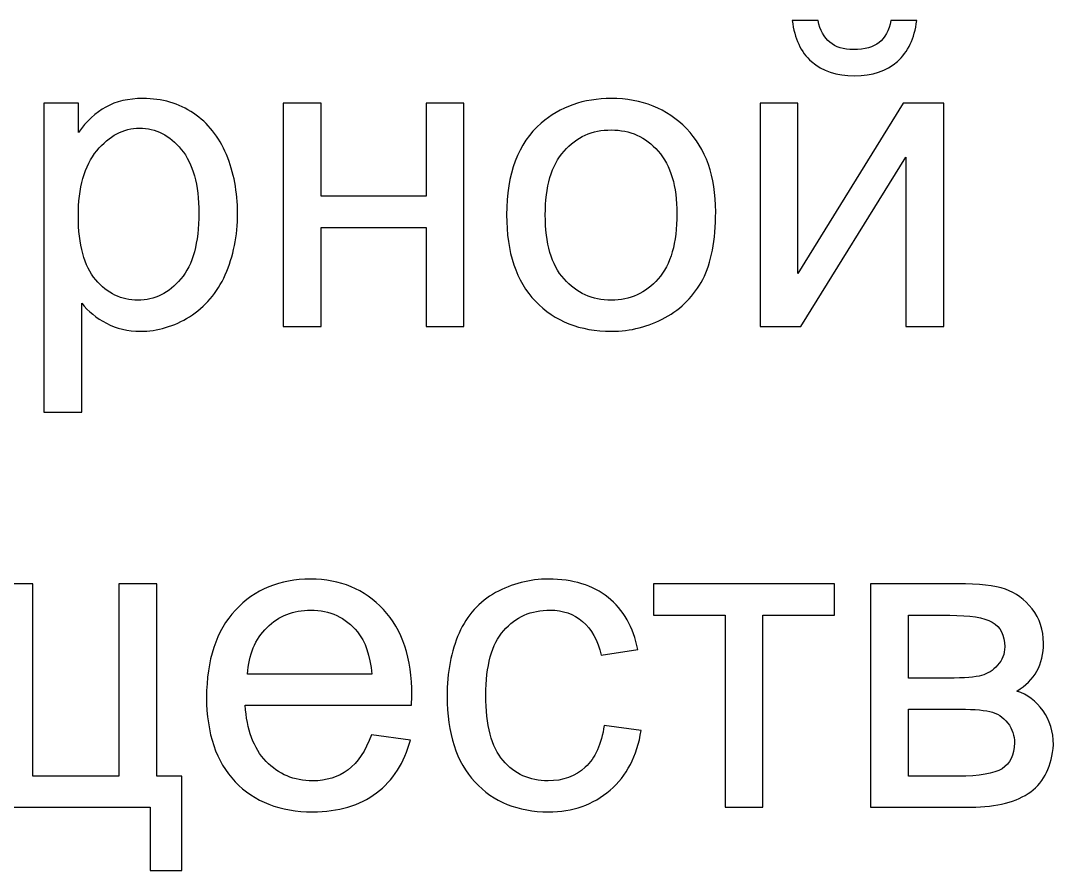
# Model space of a CAD drawing. Header units: millimetres. Extents: x 401 to 1796, y 156 to 1707.
# Drawn here: x 1648.3 to 1709.3, y 571.5 to 621.7 of the extents above; entities that cross this region are included whole.
import ezdxf

# ---------------------------------------------------------------- set-up
doc = ezdxf.new("R2010")
doc.units = ezdxf.units.MM
doc.header["$MEASUREMENT"] = 0
doc.layers.add('layer 1', color=7, linetype='Continuous')

msp = doc.modelspace()

# ---------------------------------------------------------------- linework, layer by layer
at = {"layer": 'layer 1', "color": 250}
for points, knots in [([(1699.6641, 621.6559), (1699.6641, 621.6559), (1701.1881, 621.6559), (1701.1881, 621.6559), (1701.1881, 621.6559), (1701.0653, 620.6103), (1700.6843, 619.8059), (1700.0493, 619.2471), (1700.0493, 619.2471), (1699.4143, 618.6841), (1698.5719, 618.4047), (1697.5178, 618.4047), (1697.5178, 618.4047), (1696.4595, 618.4047), (1695.6128, 618.6841), (1694.982, 619.2387), (1694.982, 619.2387), (1694.3513, 619.7975), (1693.9703, 620.6018), (1693.8475, 621.6559), (1693.8475, 621.6559), (1693.8475, 621.6559), (1695.3715, 621.6559), (1695.3715, 621.6559), (1695.3715, 621.6559), (1695.4858, 621.0844), (1695.7186, 620.6568), (1696.0615, 620.3774), (1696.0615, 620.3774), (1696.4044, 620.0938), (1696.8701, 619.9541), (1697.4501, 619.9541), (1697.4501, 619.9541), (1698.1232, 619.9541), (1698.6312, 620.0896), (1698.9741, 620.3647), (1698.9741, 620.3647), (1699.317, 620.6357), (1699.5498, 621.0675), (1699.6641, 621.6559)], [0, 0, 0, 0, 0.0909091, 0.0909091, 0.0909091, 0.0909091, 0.1818182, 0.1818182, 0.1818182, 0.1818182, 0.2727273, 0.2727273, 0.2727273, 0.2727273, 0.3636364, 0.3636364, 0.3636364, 0.3636364, 0.4545455, 0.4545455, 0.4545455, 0.4545455, 0.5454545, 0.5454545, 0.5454545, 0.5454545, 0.6363636, 0.6363636, 0.6363636, 0.6363636, 0.7272727, 0.7272727, 0.7272727, 0.7272727, 0.8181818, 0.8181818, 0.8181818, 0.8181818, 1, 1, 1, 1]), ([(1649.6643, 598.5419), (1649.6643, 598.5419), (1649.6643, 616.7791), (1649.6643, 616.7791), (1649.6643, 616.7791), (1649.6643, 616.7791), (1651.6963, 616.7791), (1651.6963, 616.7791), (1651.6963, 616.7791), (1651.6963, 616.7791), (1651.6963, 615.0477), (1651.6963, 615.0477), (1651.6963, 615.0477), (1652.1747, 615.7165), (1652.7165, 616.2203), (1653.3219, 616.5547), (1653.3219, 616.5547), (1653.923, 616.8892), (1654.6554, 617.0585), (1655.5148, 617.0585), (1655.5148, 617.0585), (1656.6408, 617.0585), (1657.6314, 616.7706), (1658.4908, 616.1907), (1658.4908, 616.1907), (1659.3502, 615.6149), (1659.9979, 614.7979), (1660.4381, 613.748), (1660.4381, 613.748), (1660.8742, 612.6939), (1661.0943, 611.5425), (1661.0943, 610.2852), (1661.0943, 610.2852), (1661.0943, 608.9432), (1660.853, 607.7325), (1660.3704, 606.653), (1660.3704, 606.653), (1659.8878, 605.5777), (1659.1851, 604.7522), (1658.2622, 604.1765), (1658.2622, 604.1765), (1657.3436, 603.605), (1656.3741, 603.3171), (1655.3581, 603.3171), (1655.3581, 603.3171), (1654.6131, 603.3171), (1653.9442, 603.4737), (1653.3558, 603.787), (1653.3558, 603.787), (1652.7631, 604.1003), (1652.2805, 604.494), (1651.8995, 604.9723), (1651.8995, 604.9723), (1651.8995, 604.9723), (1651.8995, 598.5419), (1651.8995, 598.5419), (1651.8995, 598.5419), (1651.8995, 598.5419), (1649.6643, 598.5419), (1649.6643, 598.5419)], [0, 0, 0, 0, 0.0625, 0.0625, 0.0625, 0.0625, 0.125, 0.125, 0.125, 0.125, 0.1875, 0.1875, 0.1875, 0.1875, 0.25, 0.25, 0.25, 0.25, 0.3125, 0.3125, 0.3125, 0.3125, 0.375, 0.375, 0.375, 0.375, 0.4375, 0.4375, 0.4375, 0.4375, 0.5, 0.5, 0.5, 0.5, 0.5625, 0.5625, 0.5625, 0.5625, 0.625, 0.625, 0.625, 0.625, 0.6875, 0.6875, 0.6875, 0.6875, 0.75, 0.75, 0.75, 0.75, 0.8125, 0.8125, 0.8125, 0.8125, 0.875, 0.875, 0.875, 0.875, 1, 1, 1, 1]), ([(1676.9777, 610.1878), (1676.9777, 612.622), (1677.655, 614.4254), (1679.0139, 615.598), (1679.0139, 615.598), (1680.1442, 616.5717), (1681.5285, 617.0585), (1683.1584, 617.0585), (1683.1584, 617.0585), (1684.966, 617.0585), (1686.4477, 616.4658), (1687.5991, 615.2805), (1687.5991, 615.2805), (1688.7464, 614.0994), (1689.3221, 612.4611), (1689.3221, 610.3741), (1689.3221, 610.3741), (1689.3221, 608.6807), (1689.0681, 607.3515), (1688.5601, 606.382), (1688.5601, 606.382), (1688.0521, 605.4126), (1687.3113, 604.6591), (1686.3376, 604.1214), (1686.3376, 604.1214), (1685.3682, 603.5838), (1684.3056, 603.3171), (1683.1584, 603.3171), (1683.1584, 603.3171), (1681.3126, 603.3171), (1679.8225, 603.9055), (1678.6837, 605.0866), (1678.6837, 605.0866), (1677.545, 606.2677), (1676.9777, 607.9695), (1676.9777, 610.1878)], [0, 0, 0, 0, 0.1, 0.1, 0.1, 0.1, 0.2, 0.2, 0.2, 0.2, 0.3, 0.3, 0.3, 0.3, 0.4, 0.4, 0.4, 0.4, 0.5, 0.5, 0.5, 0.5, 0.6, 0.6, 0.6, 0.6, 0.7, 0.7, 0.7, 0.7, 0.8, 0.8, 0.8, 0.8, 1, 1, 1, 1]), ([(1663.7909, 616.7791), (1663.7909, 616.7791), (1666.0261, 616.7791), (1666.0261, 616.7791), (1666.0261, 616.7791), (1666.0261, 616.7791), (1666.0261, 611.2927), (1666.0261, 611.2927), (1666.0261, 611.2927), (1666.0261, 611.2927), (1672.2237, 611.2927), (1672.2237, 611.2927), (1672.2237, 611.2927), (1672.2237, 611.2927), (1672.2237, 616.7791), (1672.2237, 616.7791), (1672.2237, 616.7791), (1672.2237, 616.7791), (1674.4589, 616.7791), (1674.4589, 616.7791), (1674.4589, 616.7791), (1674.4589, 616.7791), (1674.4589, 603.5965), (1674.4589, 603.5965), (1674.4589, 603.5965), (1674.4589, 603.5965), (1672.2237, 603.5965), (1672.2237, 603.5965), (1672.2237, 603.5965), (1672.2237, 603.5965), (1672.2237, 609.4385), (1672.2237, 609.4385), (1672.2237, 609.4385), (1672.2237, 609.4385), (1666.0261, 609.4385), (1666.0261, 609.4385), (1666.0261, 609.4385), (1666.0261, 609.4385), (1666.0261, 603.5965), (1666.0261, 603.5965), (1666.0261, 603.5965), (1666.0261, 603.5965), (1663.7909, 603.5965), (1663.7909, 603.5965), (1663.7909, 603.5965), (1663.7909, 603.5965), (1663.7909, 616.7791), (1663.7909, 616.7791)], [0, 0, 0, 0, 0.0769231, 0.0769231, 0.0769231, 0.0769231, 0.1538462, 0.1538462, 0.1538462, 0.1538462, 0.2307692, 0.2307692, 0.2307692, 0.2307692, 0.3076923, 0.3076923, 0.3076923, 0.3076923, 0.3846154, 0.3846154, 0.3846154, 0.3846154, 0.4615385, 0.4615385, 0.4615385, 0.4615385, 0.5384615, 0.5384615, 0.5384615, 0.5384615, 0.6153846, 0.6153846, 0.6153846, 0.6153846, 0.6923077, 0.6923077, 0.6923077, 0.6923077, 0.7692308, 0.7692308, 0.7692308, 0.7692308, 0.8461538, 0.8461538, 0.8461538, 0.8461538, 1, 1, 1, 1]), ([(1691.9425, 616.7791), (1691.9425, 616.7791), (1694.1777, 616.7791), (1694.1777, 616.7791), (1694.1777, 616.7791), (1694.1777, 616.7791), (1694.1777, 606.7249), (1694.1777, 606.7249), (1694.1777, 606.7249), (1694.1777, 606.7249), (1700.388, 616.7791), (1700.388, 616.7791), (1700.388, 616.7791), (1700.388, 616.7791), (1702.7883, 616.7791), (1702.7883, 616.7791), (1702.7883, 616.7791), (1702.7883, 616.7791), (1702.7883, 603.5965), (1702.7883, 603.5965), (1702.7883, 603.5965), (1702.7883, 603.5965), (1700.5531, 603.5965), (1700.5531, 603.5965), (1700.5531, 603.5965), (1700.5531, 603.5965), (1700.5531, 613.5872), (1700.5531, 613.5872), (1700.5531, 613.5872), (1700.5531, 613.5872), (1694.3513, 603.5965), (1694.3513, 603.5965), (1694.3513, 603.5965), (1694.3513, 603.5965), (1691.9425, 603.5965), (1691.9425, 603.5965), (1691.9425, 603.5965), (1691.9425, 603.5965), (1691.9425, 616.7791), (1691.9425, 616.7791)], [0, 0, 0, 0, 0.0909091, 0.0909091, 0.0909091, 0.0909091, 0.1818182, 0.1818182, 0.1818182, 0.1818182, 0.2727273, 0.2727273, 0.2727273, 0.2727273, 0.3636364, 0.3636364, 0.3636364, 0.3636364, 0.4545455, 0.4545455, 0.4545455, 0.4545455, 0.5454545, 0.5454545, 0.5454545, 0.5454545, 0.6363636, 0.6363636, 0.6363636, 0.6363636, 0.7272727, 0.7272727, 0.7272727, 0.7272727, 0.8181818, 0.8181818, 0.8181818, 0.8181818, 1, 1, 1, 1]), ([(1651.6963, 610.1074), (1651.6963, 608.4183), (1652.0392, 607.1694), (1652.7208, 606.3609), (1652.7208, 606.3609), (1653.4066, 605.5523), (1654.2363, 605.1459), (1655.21, 605.1459), (1655.21, 605.1459), (1656.2006, 605.1459), (1657.0472, 605.565), (1657.75, 606.4032), (1657.75, 606.4032), (1658.4569, 607.2414), (1658.8083, 608.5368), (1658.8083, 610.2936), (1658.8083, 610.2936), (1658.8083, 611.97), (1658.4654, 613.2231), (1657.7754, 614.0571), (1657.7754, 614.0571), (1657.0853, 614.891), (1656.2641, 615.3059), (1655.3073, 615.3059), (1655.3073, 615.3059), (1654.3591, 615.3059), (1653.5209, 614.8614), (1652.7927, 613.9766), (1652.7927, 613.9766), (1652.0604, 613.0876), (1651.6963, 611.8007), (1651.6963, 610.1074)], [0, 0, 0, 0, 0.1111111, 0.1111111, 0.1111111, 0.1111111, 0.2222222, 0.2222222, 0.2222222, 0.2222222, 0.3333333, 0.3333333, 0.3333333, 0.3333333, 0.4444444, 0.4444444, 0.4444444, 0.4444444, 0.5555556, 0.5555556, 0.5555556, 0.5555556, 0.6666667, 0.6666667, 0.6666667, 0.6666667, 0.7777778, 0.7777778, 0.7777778, 0.7777778, 1, 1, 1, 1]), ([(1679.2637, 610.1836), (1679.2637, 608.4987), (1679.632, 607.2372), (1680.3686, 606.4032), (1680.3686, 606.4032), (1681.1094, 605.565), (1682.0365, 605.1459), (1683.1584, 605.1459), (1683.1584, 605.1459), (1684.2675, 605.1459), (1685.1904, 605.565), (1685.9312, 606.4074), (1685.9312, 606.4074), (1686.6678, 607.2499), (1687.0361, 608.5326), (1687.0361, 610.2555), (1687.0361, 610.2555), (1687.0361, 611.8811), (1686.6636, 613.113), (1685.9227, 613.947), (1685.9227, 613.947), (1685.1819, 614.7852), (1684.259, 615.2043), (1683.1584, 615.2043), (1683.1584, 615.2043), (1682.0365, 615.2043), (1681.1094, 614.7894), (1680.3686, 613.9555), (1680.3686, 613.9555), (1679.632, 613.1215), (1679.2637, 611.8642), (1679.2637, 610.1836)], [0, 0, 0, 0, 0.1111111, 0.1111111, 0.1111111, 0.1111111, 0.2222222, 0.2222222, 0.2222222, 0.2222222, 0.3333333, 0.3333333, 0.3333333, 0.3333333, 0.4444444, 0.4444444, 0.4444444, 0.4444444, 0.5555556, 0.5555556, 0.5555556, 0.5555556, 0.6666667, 0.6666667, 0.6666667, 0.6666667, 0.7777778, 0.7777778, 0.7777778, 0.7777778, 1, 1, 1, 1]), ([(1639.4617, 588.403), (1639.4617, 588.403), (1641.6969, 588.403), (1641.6969, 588.403), (1641.6969, 588.403), (1641.6969, 588.403), (1641.6969, 577.0492), (1641.6969, 577.0492), (1641.6969, 577.0492), (1641.6969, 577.0492), (1646.7769, 577.0492), (1646.7769, 577.0492), (1646.7769, 577.0492), (1646.7769, 577.0492), (1646.7769, 588.403), (1646.7769, 588.403), (1646.7769, 588.403), (1646.7769, 588.403), (1649.0121, 588.403), (1649.0121, 588.403), (1649.0121, 588.403), (1649.0121, 588.403), (1649.0121, 577.0492), (1649.0121, 577.0492), (1649.0121, 577.0492), (1649.0121, 577.0492), (1654.0921, 577.0492), (1654.0921, 577.0492), (1654.0921, 577.0492), (1654.0921, 577.0492), (1654.0921, 588.403), (1654.0921, 588.403), (1654.0921, 588.403), (1654.0921, 588.403), (1656.3273, 588.403), (1656.3273, 588.403), (1656.3273, 588.403), (1656.3273, 588.403), (1656.3273, 577.0492), (1656.3273, 577.0492), (1656.3273, 577.0492), (1656.3273, 577.0492), (1657.8005, 577.0492), (1657.8005, 577.0492), (1657.8005, 577.0492), (1657.8005, 577.0492), (1657.8005, 571.4866), (1657.8005, 571.4866), (1657.8005, 571.4866), (1657.8005, 571.4866), (1655.9463, 571.4866), (1655.9463, 571.4866), (1655.9463, 571.4866), (1655.9463, 571.4866), (1655.9463, 575.2204), (1655.9463, 575.2204), (1655.9463, 575.2204), (1655.9463, 575.2204), (1639.4617, 575.2204), (1639.4617, 575.2204), (1639.4617, 575.2204), (1639.4617, 575.2204), (1639.4617, 588.403), (1639.4617, 588.403)], [0, 0, 0, 0, 0.0588235, 0.0588235, 0.0588235, 0.0588235, 0.1176471, 0.1176471, 0.1176471, 0.1176471, 0.1764706, 0.1764706, 0.1764706, 0.1764706, 0.2352941, 0.2352941, 0.2352941, 0.2352941, 0.2941176, 0.2941176, 0.2941176, 0.2941176, 0.3529412, 0.3529412, 0.3529412, 0.3529412, 0.4117647, 0.4117647, 0.4117647, 0.4117647, 0.4705882, 0.4705882, 0.4705882, 0.4705882, 0.5294118, 0.5294118, 0.5294118, 0.5294118, 0.5882353, 0.5882353, 0.5882353, 0.5882353, 0.6470588, 0.6470588, 0.6470588, 0.6470588, 0.7058824, 0.7058824, 0.7058824, 0.7058824, 0.7647059, 0.7647059, 0.7647059, 0.7647059, 0.8235294, 0.8235294, 0.8235294, 0.8235294, 0.8823529, 0.8823529, 0.8823529, 0.8823529, 1, 1, 1, 1]), ([(1668.9935, 579.4876), (1668.9935, 579.4876), (1671.3049, 579.1828), (1671.3049, 579.1828), (1671.3049, 579.1828), (1670.9451, 577.8408), (1670.272, 576.7952), (1669.2898, 576.0544), (1669.2898, 576.0544), (1668.3077, 575.3135), (1667.0546, 574.941), (1665.5264, 574.941), (1665.5264, 574.941), (1663.6045, 574.941), (1662.0805, 575.5337), (1660.9544, 576.719), (1660.9544, 576.719), (1659.8283, 577.9001), (1659.2653, 579.5638), (1659.2653, 581.7016), (1659.2653, 581.7016), (1659.2653, 583.9114), (1659.8326, 585.6302), (1660.9713, 586.8494), (1660.9713, 586.8494), (1662.1101, 588.0728), (1663.5875, 588.6824), (1665.4036, 588.6824), (1665.4036, 588.6824), (1667.1605, 588.6824), (1668.5956, 588.0855), (1669.7089, 586.8875), (1669.7089, 586.8875), (1670.8223, 585.6894), (1671.3811, 584.0046), (1671.3811, 581.8329), (1671.3811, 581.8329), (1671.3811, 581.7016), (1671.3769, 581.5027), (1671.3684, 581.2402), (1671.3684, 581.2402), (1671.3684, 581.2402), (1661.5513, 581.2402), (1661.5513, 581.2402), (1661.5513, 581.2402), (1661.636, 579.7966), (1662.0424, 578.6875), (1662.779, 577.9213), (1662.779, 577.9213), (1663.5113, 577.155), (1664.43, 576.7698), (1665.5264, 576.7698), (1665.5264, 576.7698), (1666.3434, 576.7698), (1667.0419, 576.9857), (1667.6177, 577.4175), (1667.6177, 577.4175), (1668.1976, 577.8493), (1668.6548, 578.5393), (1668.9935, 579.4876)], [0, 0, 0, 0, 0.0625, 0.0625, 0.0625, 0.0625, 0.125, 0.125, 0.125, 0.125, 0.1875, 0.1875, 0.1875, 0.1875, 0.25, 0.25, 0.25, 0.25, 0.3125, 0.3125, 0.3125, 0.3125, 0.375, 0.375, 0.375, 0.375, 0.4375, 0.4375, 0.4375, 0.4375, 0.5, 0.5, 0.5, 0.5, 0.5625, 0.5625, 0.5625, 0.5625, 0.625, 0.625, 0.625, 0.625, 0.6875, 0.6875, 0.6875, 0.6875, 0.75, 0.75, 0.75, 0.75, 0.8125, 0.8125, 0.8125, 0.8125, 0.875, 0.875, 0.875, 0.875, 1, 1, 1, 1]), ([(1682.7391, 580.0464), (1682.7391, 580.0464), (1684.9235, 579.7416), (1684.9235, 579.7416), (1684.9235, 579.7416), (1684.6822, 578.2388), (1684.0726, 577.0661), (1683.0862, 576.2152), (1683.0862, 576.2152), (1682.0999, 575.3643), (1680.8849, 574.941), (1679.4498, 574.941), (1679.4498, 574.941), (1677.6506, 574.941), (1676.2028, 575.5294), (1675.1106, 576.7063), (1675.1106, 576.7063), (1674.0142, 577.8832), (1673.4681, 579.568), (1673.4681, 581.7609), (1673.4681, 581.7609), (1673.4681, 583.1833), (1673.7052, 584.4237), (1674.1751, 585.4905), (1674.1751, 585.4905), (1674.645, 586.553), (1675.3604, 587.3531), (1676.3256, 587.8823), (1676.3256, 587.8823), (1677.2866, 588.4157), (1678.3322, 588.6824), (1679.4667, 588.6824), (1679.4667, 588.6824), (1680.8934, 588.6824), (1682.066, 588.3226), (1682.9719, 587.5987), (1682.9719, 587.5987), (1683.8821, 586.8748), (1684.4663, 585.8461), (1684.7203, 584.5168), (1684.7203, 584.5168), (1684.7203, 584.5168), (1682.5613, 584.1866), (1682.5613, 584.1866), (1682.5613, 584.1866), (1682.3539, 585.0714), (1681.9898, 585.736), (1681.4606, 586.1847), (1681.4606, 586.1847), (1680.9357, 586.6292), (1680.3007, 586.8536), (1679.5556, 586.8536), (1679.5556, 586.8536), (1678.4296, 586.8536), (1677.5152, 586.4514), (1676.8082, 585.6471), (1676.8082, 585.6471), (1676.1055, 584.8385), (1675.7541, 583.5685), (1675.7541, 581.8244), (1675.7541, 581.8244), (1675.7541, 580.0549), (1676.0928, 578.7722), (1676.7701, 577.9721), (1676.7701, 577.9721), (1677.4517, 577.172), (1678.3364, 576.7698), (1679.4244, 576.7698), (1679.4244, 576.7698), (1680.3049, 576.7698), (1681.0373, 577.0365), (1681.6215, 577.5741), (1681.6215, 577.5741), (1682.2099, 578.1075), (1682.5825, 578.933), (1682.7391, 580.0464)], [0, 0, 0, 0, 0.05, 0.05, 0.05, 0.05, 0.1, 0.1, 0.1, 0.1, 0.15, 0.15, 0.15, 0.15, 0.2, 0.2, 0.2, 0.2, 0.25, 0.25, 0.25, 0.25, 0.3, 0.3, 0.3, 0.3, 0.35, 0.35, 0.35, 0.35, 0.4, 0.4, 0.4, 0.4, 0.45, 0.45, 0.45, 0.45, 0.5, 0.5, 0.5, 0.5, 0.55, 0.55, 0.55, 0.55, 0.6, 0.6, 0.6, 0.6, 0.65, 0.65, 0.65, 0.65, 0.7, 0.7, 0.7, 0.7, 0.75, 0.75, 0.75, 0.75, 0.8, 0.8, 0.8, 0.8, 0.85, 0.85, 0.85, 0.85, 0.9, 0.9, 0.9, 0.9, 1, 1, 1, 1]), ([(1685.6601, 588.403), (1685.6601, 588.403), (1696.3281, 588.403), (1696.3281, 588.403), (1696.3281, 588.403), (1696.3281, 588.403), (1696.3281, 586.5488), (1696.3281, 586.5488), (1696.3281, 586.5488), (1696.3281, 586.5488), (1692.1117, 586.5488), (1692.1117, 586.5488), (1692.1117, 586.5488), (1692.1117, 586.5488), (1692.1117, 575.2204), (1692.1117, 575.2204), (1692.1117, 575.2204), (1692.1117, 575.2204), (1689.8765, 575.2204), (1689.8765, 575.2204), (1689.8765, 575.2204), (1689.8765, 575.2204), (1689.8765, 586.5488), (1689.8765, 586.5488), (1689.8765, 586.5488), (1689.8765, 586.5488), (1685.6601, 586.5488), (1685.6601, 586.5488), (1685.6601, 586.5488), (1685.6601, 586.5488), (1685.6601, 588.403), (1685.6601, 588.403)], [0, 0, 0, 0, 0.1111111, 0.1111111, 0.1111111, 0.1111111, 0.2222222, 0.2222222, 0.2222222, 0.2222222, 0.3333333, 0.3333333, 0.3333333, 0.3333333, 0.4444444, 0.4444444, 0.4444444, 0.4444444, 0.5555556, 0.5555556, 0.5555556, 0.5555556, 0.6666667, 0.6666667, 0.6666667, 0.6666667, 0.7777778, 0.7777778, 0.7777778, 0.7777778, 1, 1, 1, 1]), ([(1698.4617, 588.403), (1698.4617, 588.403), (1703.6052, 588.403), (1703.6052, 588.403), (1703.6052, 588.403), (1704.8667, 588.403), (1705.8065, 588.2972), (1706.4246, 588.0855), (1706.4246, 588.0855), (1707.0384, 587.8738), (1707.5676, 587.4886), (1708.0079, 586.9256), (1708.0079, 586.9256), (1708.4524, 586.3583), (1708.6725, 585.6852), (1708.6725, 584.8978), (1708.6725, 584.8978), (1708.6725, 584.267), (1708.5413, 583.7167), (1708.283, 583.251), (1708.283, 583.251), (1708.0206, 582.7811), (1707.6311, 582.3874), (1707.1062, 582.0742), (1707.1062, 582.0742), (1707.7242, 581.8667), (1708.2365, 581.4815), (1708.6471, 580.9142), (1708.6471, 580.9142), (1709.0535, 580.3512), (1709.2567, 579.6781), (1709.2567, 578.9034), (1709.2567, 578.9034), (1709.1763, 577.6546), (1708.7275, 576.7275), (1707.919, 576.1263), (1707.919, 576.1263), (1707.1104, 575.521), (1705.9335, 575.2204), (1704.3926, 575.2204), (1704.3926, 575.2204), (1704.3926, 575.2204), (1698.4617, 575.2204), (1698.4617, 575.2204), (1698.4617, 575.2204), (1698.4617, 575.2204), (1698.4617, 588.403), (1698.4617, 588.403)], [0, 0, 0, 0, 0.0769231, 0.0769231, 0.0769231, 0.0769231, 0.1538462, 0.1538462, 0.1538462, 0.1538462, 0.2307692, 0.2307692, 0.2307692, 0.2307692, 0.3076923, 0.3076923, 0.3076923, 0.3076923, 0.3846154, 0.3846154, 0.3846154, 0.3846154, 0.4615385, 0.4615385, 0.4615385, 0.4615385, 0.5384615, 0.5384615, 0.5384615, 0.5384615, 0.6153846, 0.6153846, 0.6153846, 0.6153846, 0.6923077, 0.6923077, 0.6923077, 0.6923077, 0.7692308, 0.7692308, 0.7692308, 0.7692308, 0.8461538, 0.8461538, 0.8461538, 0.8461538, 1, 1, 1, 1]), ([(1661.6783, 583.069), (1661.6783, 583.069), (1669.0189, 583.069), (1669.0189, 583.069), (1669.0189, 583.069), (1668.9215, 584.1781), (1668.6379, 585.0079), (1668.1765, 585.5624), (1668.1765, 585.5624), (1667.4695, 586.4218), (1666.5466, 586.8536), (1665.4163, 586.8536), (1665.4163, 586.8536), (1664.3919, 586.8536), (1663.5325, 586.5107), (1662.834, 585.8249), (1662.834, 585.8249), (1662.1397, 585.1391), (1661.7545, 584.2205), (1661.6783, 583.069)], [0, 0, 0, 0, 0.1666667, 0.1666667, 0.1666667, 0.1666667, 0.3333333, 0.3333333, 0.3333333, 0.3333333, 0.5, 0.5, 0.5, 0.5, 0.6666667, 0.6666667, 0.6666667, 0.6666667, 1, 1, 1, 1]), ([(1700.6969, 582.8404), (1700.6969, 582.8404), (1703.0676, 582.8404), (1703.0676, 582.8404), (1703.0676, 582.8404), (1704.0116, 582.8404), (1704.6635, 582.8912), (1705.0149, 582.9886), (1705.0149, 582.9886), (1705.3705, 583.0902), (1705.688, 583.2891), (1705.9674, 583.5939), (1705.9674, 583.5939), (1706.2468, 583.8945), (1706.3865, 584.2586), (1706.3865, 584.6819), (1706.3865, 584.6819), (1706.3865, 585.3804), (1706.141, 585.863), (1705.6541, 586.1382), (1705.6541, 586.1382), (1705.1631, 586.4133), (1704.3249, 586.5488), (1703.1395, 586.5488), (1703.1395, 586.5488), (1703.1395, 586.5488), (1700.6969, 586.5488), (1700.6969, 586.5488), (1700.6969, 586.5488), (1700.6969, 586.5488), (1700.6969, 582.8404), (1700.6969, 582.8404)], [0, 0, 0, 0, 0.1111111, 0.1111111, 0.1111111, 0.1111111, 0.2222222, 0.2222222, 0.2222222, 0.2222222, 0.3333333, 0.3333333, 0.3333333, 0.3333333, 0.4444444, 0.4444444, 0.4444444, 0.4444444, 0.5555556, 0.5555556, 0.5555556, 0.5555556, 0.6666667, 0.6666667, 0.6666667, 0.6666667, 0.7777778, 0.7777778, 0.7777778, 0.7777778, 1, 1, 1, 1]), ([(1700.6969, 577.0492), (1700.6969, 577.0492), (1703.6306, 577.0492), (1703.6306, 577.0492), (1703.6306, 577.0492), (1704.8921, 577.0492), (1705.76, 577.1974), (1706.2299, 577.4895), (1706.2299, 577.4895), (1706.6998, 577.7858), (1706.9453, 578.2896), (1706.9707, 579.0135), (1706.9707, 579.0135), (1706.9707, 579.4326), (1706.8352, 579.8263), (1706.5643, 580.1861), (1706.5643, 580.1861), (1706.2891, 580.5459), (1705.9335, 580.7745), (1705.4975, 580.8677), (1705.4975, 580.8677), (1705.0615, 580.965), (1704.3587, 581.0116), (1703.3935, 581.0116), (1703.3935, 581.0116), (1703.3935, 581.0116), (1700.6969, 581.0116), (1700.6969, 581.0116), (1700.6969, 581.0116), (1700.6969, 581.0116), (1700.6969, 577.0492), (1700.6969, 577.0492)], [0, 0, 0, 0, 0.1111111, 0.1111111, 0.1111111, 0.1111111, 0.2222222, 0.2222222, 0.2222222, 0.2222222, 0.3333333, 0.3333333, 0.3333333, 0.3333333, 0.4444444, 0.4444444, 0.4444444, 0.4444444, 0.5555556, 0.5555556, 0.5555556, 0.5555556, 0.6666667, 0.6666667, 0.6666667, 0.6666667, 0.7777778, 0.7777778, 0.7777778, 0.7777778, 1, 1, 1, 1])]:
    msp.add_open_spline(points, degree=3, knots=knots, dxfattribs=at)

doc.saveas('drawing.dxf')
